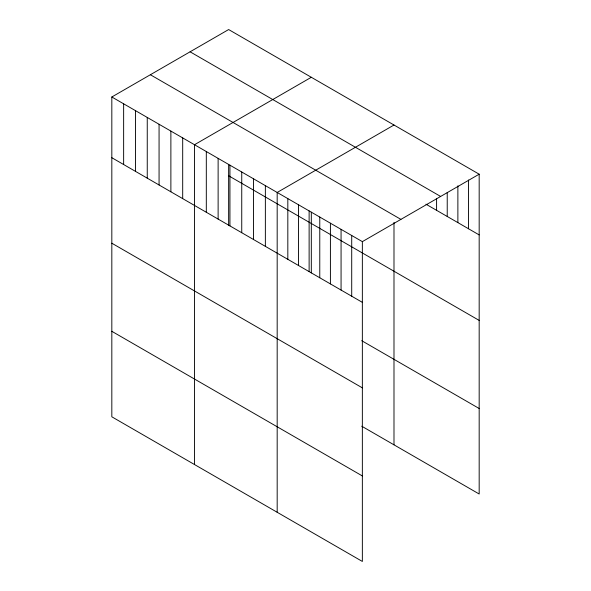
<?xml version="1.0" encoding="UTF-8"?>
<svg xmlns="http://www.w3.org/2000/svg" width="591" height="591" viewBox="0 0 591 591"><rect width="100%" height="100%" fill="white"/><g stroke="black" fill="none" stroke-linecap="round" stroke-linejoin="round"><path stroke-width="0.89" d="M111.825 96.99L362.357 241.638L362.357 561.45L111.825 416.803L111.825 96.99L228.643 29.55L479.175 174.197L479.175 494.01L361.707 426.192M311.317 77.281L194.498 144.729L194.498 464.541M393.99 125.019L277.179 192.459L277.179 512.271M362.357 241.638L479.175 174.197M190.095 51.809L440.627 196.448M425.934 204.176L479.175 234.908M150.373 74.739L400.905 219.379M228.643 175.771L479.175 320.411M111.825 157.708L362.357 302.356M361.707 340.689L479.175 408.507M111.825 243.211L362.357 387.859M111.825 331.307L362.357 475.947M468.53 180.004L468.53 228.761M457.877 185.818L457.877 222.615M447.232 192.548L447.232 216.469M436.586 198.362L436.586 210.322M393.99 222.371L393.99 444.831M351.711 235.491L351.711 296.209M341.066 229.345L341.066 290.055M330.413 223.199L330.413 283.909M319.768 217.045L319.768 277.763M311.317 212.162L311.317 272.939M309.123 210.898L309.123 271.616M298.47 204.752L298.47 265.47M287.824 198.606L287.824 259.323M265.366 185.64L265.366 246.358M253.554 178.822L253.554 239.54M241.741 172.003L241.741 232.714M229.936 165.184L229.936 225.895M228.643 164.424L228.643 225.208M218.123 158.366L218.123 219.076M206.311 151.547L206.311 212.258M182.693 137.91L182.693 198.62M170.88 131.091L170.88 191.802M159.068 124.273L159.068 184.983M147.255 117.446L147.255 178.164M135.45 110.628L135.45 171.346M123.637 103.809L123.637 164.527"/></g></svg>
